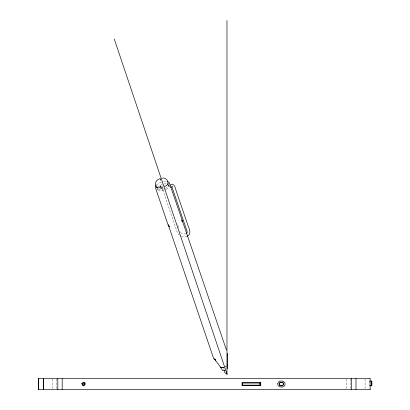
<?xml version="1.0" encoding="UTF-8"?>
<svg xmlns="http://www.w3.org/2000/svg" width="410" height="410" viewBox="0 0 410 410"><rect width="100%" height="100%" fill="white"/><g stroke="black" fill="none" stroke-linecap="round" stroke-linejoin="round"><path stroke-width="0.31" stroke-dasharray="2.05 1.54" d="M369.415 381.105L369.415 385.784M159.844 187.165L160.869 185.392L162.529 185.038M159.772 187.201L160.951 185.971L162.483 186.529M162.473 188.113L161.581 188.82L160.551 188.559L160.766 188.723M156.671 184.766L159.111 183.157L161.612 182.127M185.925 233.905L182.752 234.013L180.456 232.475M186.929 236.437L183.665 236.872L181.451 236.467M163.626 181.604L166.619 181.379M160.264 188.641L161.284 188.764A1.599 1.261 -42.7 0 0 161.801 188.533M162.109 186.335L162.329 186.499M179.508 235.371L177.991 233.736L177.253 232.26L162.145 188.082M170.171 187.908L169.986 187.621M180.251 232.193L179.826 231.327M169.622 186.837L169.335 186.043M178.601 227.74L177.279 223.875M168.602 184.843L168.997 186.002M165.368 188.938L165.66 189.794M157.061 188.318L157.655 190.055M365.069 379.183L365.11 388.895M350.627 379.183L350.627 388.895M346.26 379.183L346.26 388.895M56.841 379.183L56.841 388.895M52.475 379.183L52.475 388.895M168.587 184.695A6.068 2.363 -18.8 0 1 165.573 188.21M163.99 188.897A6.068 2.363 -18.8 0 1 157.132 188.646M157.824 187.027A6.068 2.363 -18.8 0 1 162.365 184.464M164.087 184.018A6.068 2.363 -18.8 0 1 167.054 183.87M162.319 188.052A1.635 1.333 -43.1 0 1 161.996 188.395M168.213 185.34A6.027 2.347 -18.8 0 1 165.881 189.502M163.744 190.363A6.027 2.347 -18.8 0 1 158.055 188.544M159.828 187.073A6.027 2.347 -18.8 0 1 162.908 185.694M164.574 185.274A6.027 2.347 -18.8 0 1 165.143 185.182M224.444 369.42A1.404 0.548 -18.7 0 1 223.645 369.143A1.404 0.548 -18.7 0 1 224.347 368.421"/><path stroke-width="0.61" d="M371.276 381.654L371.281 381.105M371.762 381.105L371.762 385.784M168.315 224.911L168.51 225.843L169.463 226.484L168.243 225.459L155.318 187.329L155.441 186.401L156.302 185.125M82.933 384.969L82.282 384.319L82.461 383.504M84.424 383.283L84.808 384.319L83.522 385.113M280.896 385.779C278.257 385.651 278.959 381.782 281.455 382.238M280.373 385.6C278.99 385.072 278.99 383.007 280.373 382.479M282.357 382.479C284.022 383.119 283.535 385.595 281.839 385.779M281.839 382.299C284.489 382.417 283.756 386.317 281.281 385.841M168.31 224.859L213.472 357.997C213 359.309 217.367 360.539 215.245 359.883M227.519 355.26L227.535 353.236M227.535 364.946L227.56 364.541M227.591 365.023L227.565 354.968M82.282 383.76L82.933 383.114M227.529 368.826L227.56 364.387M186.704 233.474C188.251 232.26 185.786 228.442 185.305 226.079L171.857 186.781M171.539 187.298L172.297 186.57L171.846 186.796M170.616 184.444C174.762 182.501 175.644 189.722 176.52 191.9L187.918 225.31C189.236 228.534 191.834 234.161 187.39 236.262M225.864 366.499L226.125 366.35M225.592 366.642L225.92 366.478M164.492 186.586C165.845 185.807 168.044 185.012 168.085 183.193M82.881 383.114L83.573 382.971M83.85 385.072L84.855 384.042M160.387 178.55C155.974 179.575 153.919 183.726 156.861 187.734M162.79 187.247L158.327 187.913L157.168 187.683L157.46 187.795L156.548 186.929M224.096 367.232L222.502 367.575M225.085 370.368C224.475 370.84 222.486 370.179 222.835 370.271M223.168 367.462L223.476 367.401M162.119 178.15C165.23 177.366 167.967 179.934 168.008 183.101M280.722 382.299L282.013 382.299M222.574 367.555L221.928 367.611M222.292 367.575L221.415 367.591M370.148 378.579L38.304 378.579L38.304 389.5M369.733 381.105L371.824 381.105L371.844 383.442L371.824 385.784L369.733 385.784M82.236 384.042L82.461 384.575M38.156 389.5L370.297 389.5M221.764 367.585L220.785 367.452M280.722 385.779L281.455 385.841M83.522 382.971L83.906 383.007M83.573 385.113L82.881 384.969M167.095 181.435L169.053 182.301L170.222 185.438M221.303 367.539L220.477 367.298M226.094 373.735L224.741 372.341L224.167 370.691M83.85 383.007L84.214 383.114M215.117 359.785L214.348 358.847M220.759 367.365L214.333 358.955M84.163 383.114L84.808 383.76M222.738 370.189C221.846 369.83 219.898 366.166 220.37 366.976M181.743 220.129L182.312 220.923L182.122 221.964L182.296 220.626L171.231 188.374M181.861 220.196L182.337 220.77L226.428 349.986M170.77 187.703L171.001 187.821L170.155 185.458A1.578 0.441 78 0 0 169.95 185.176M114.241 38.965L227.135 374.417M371.598 381.105L371.609 381.654M370.107 378.579L370.148 389.5M355.977 378.579L355.977 389.5M351.611 378.579L351.611 389.5M260.042 383.058L260.042 385.128M242.694 383.058L242.694 385.128M226.971 20.5L226.971 374.438M62.192 378.579L62.192 389.5M57.825 378.579L57.825 389.5M38.345 378.579L38.345 389.5M81.769 383.637C84.388 390.515 87.919 378.753 81.769 383.637M277.847 383.232C276.822 387.394 283.858 388.639 285.063 384.846C286.083 380.685 279.046 379.44 277.847 383.232M167.987 183.957L167.839 184.239L168.003 183.972M160.587 179.852L160.31 179.964A0.774 0.302 -18.8 0 1 160.874 179.785L160.587 179.852M260.739 382.53L242.064 382.53L242.064 385.651L260.739 385.651L260.739 382.53M260.114 383.058L242.623 383.058L242.623 385.128L260.114 385.128L260.114 383.058M43.383 389.5L43.383 378.579L43.342 389.5"/></g></svg>
